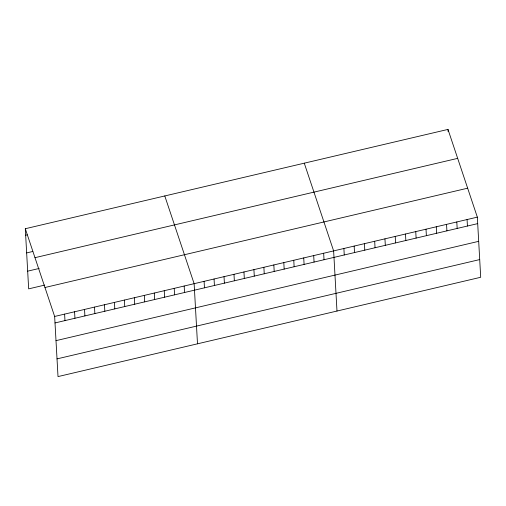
<?xml version="1.0" encoding="UTF-8"?>
<svg xmlns="http://www.w3.org/2000/svg" width="506" height="506" viewBox="0 0 506 506"><rect width="100%" height="100%" fill="white"/><g stroke="black" fill="none" stroke-linecap="round" stroke-linejoin="round"><path stroke-width="0.76" d="M25.3 228.725L447.987 129.409L477.335 217.137L480.7 277.275L58.013 376.59L54.648 316.459L25.3 228.725L28.665 288.863L44.756 285.08M25.661 235.214L27.197 234.854M26.654 252.918L32.782 251.476M34.984 257.68L457.677 158.359M27.672 271.159L39.171 268.458M44.964 287.503L467.652 188.188M54.648 316.459L477.335 217.137M55.009 322.942L477.702 223.62M56.002 340.646L478.689 241.33M57.02 358.887L479.713 259.572M304.277 163.179L333.625 250.906L336.983 311.045M164.785 195.948L194.133 283.683L197.498 343.814M467.07 219.547L467.436 226.037M456.804 221.963L457.171 228.446M447.987 129.409L448.107 131.566M446.545 224.373L446.906 230.856M436.28 226.783L436.64 233.272M426.014 229.199L426.375 235.682M415.749 231.609L416.109 238.092M405.483 234.025L405.844 240.508M395.218 236.435L395.578 242.918M384.952 238.845L385.313 245.334M374.687 241.261L375.047 247.744M364.421 243.671L364.782 250.154M354.156 246.08L354.516 252.57M343.89 248.497L344.251 254.98M323.663 253.247L324.023 259.73M313.695 255.587L314.062 262.076M303.733 257.927L304.093 264.417M293.771 260.274L294.131 266.757M283.809 262.614L284.17 269.097M273.841 264.954L274.208 271.437M263.879 267.294L264.24 273.778M253.917 269.635L254.278 276.118M243.955 271.975L244.316 278.458M233.987 274.315L234.354 280.805M224.025 276.655L224.392 283.145M214.063 279.002L214.424 285.485M204.101 281.342L204.462 287.825M184.171 286.023L184.538 292.506M174.209 288.363L174.57 294.846M164.248 290.703L164.608 297.193M154.286 293.044L154.646 299.533M144.318 295.39L144.684 301.873M134.356 297.73L134.716 304.214M124.394 300.071L124.754 306.554M114.432 302.411L114.792 308.894M104.464 304.751L104.831 311.234M94.502 307.091L94.862 313.575M84.54 309.432L84.9 315.921M74.578 311.772L74.939 318.261M64.61 314.118L64.977 320.602"/></g></svg>
